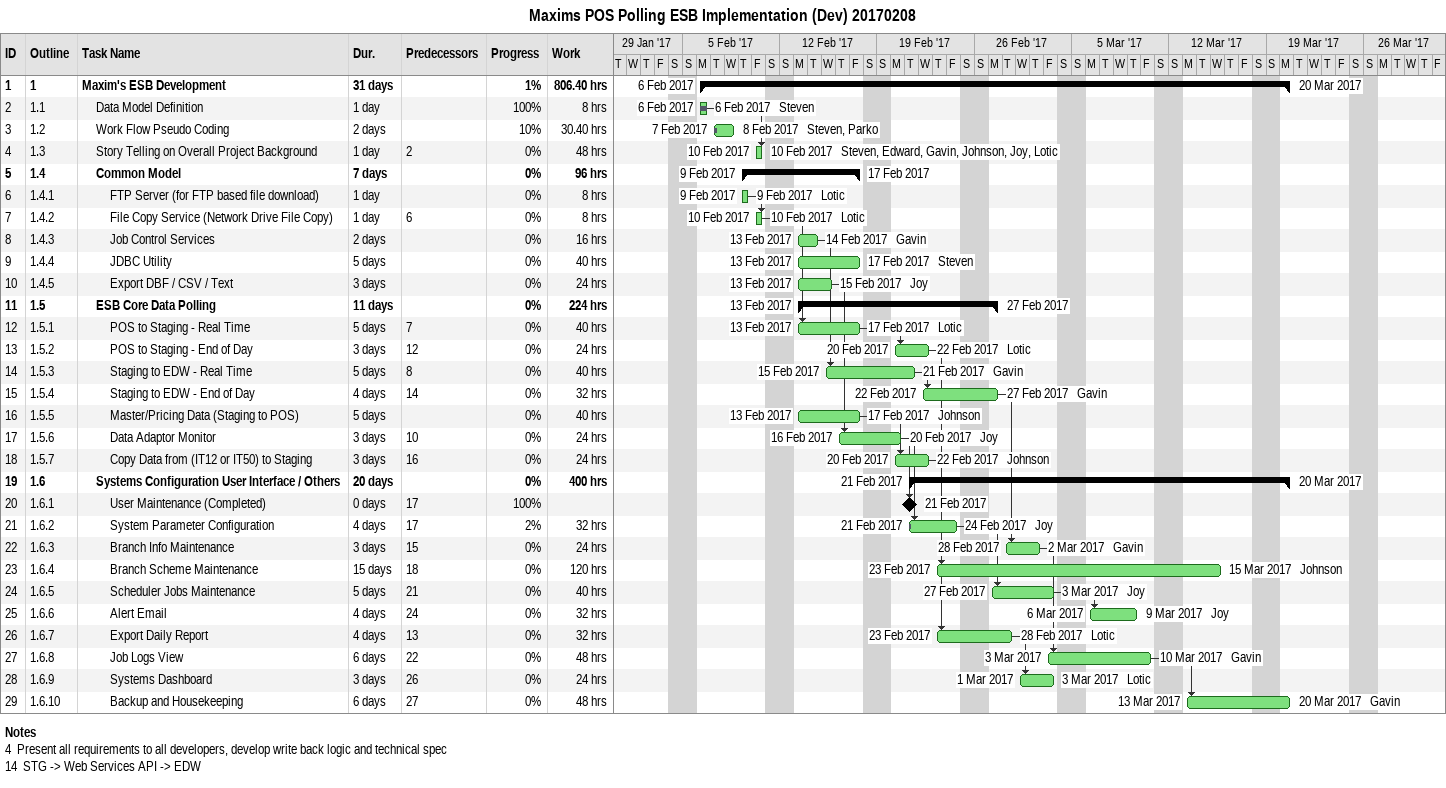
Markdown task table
Maxims POS Polling ESB Implementation (Dev) 20170208

| ID | WBS | Task | Duration | Start | Finish | Predecessors | Resources | % complete | Work (h) |
|---|---|---|---|---|---|---|---|---|---|
| 1 | 1 | **Maxim's ESB Development** | 31d | 2017-02-06 | 2017-03-20 |  |  | 1 | 806.40 |
| 2 | 1.1 | Data Model Definition | 1d | 2017-02-06 | 2017-02-06 |  | Steven | 100 | 8 |
| 3 | 1.2 | Work Flow Pseudo Coding | 2d | 2017-02-07 | 2017-02-08 |  | Steven, Parko | 10 | 30.40 |
| 4 | 1.3 | Story Telling on Overall Project Background | 1d | 2017-02-10 | 2017-02-10 | 2 | Steven, Edward, Gavin, Johnson, Joy, Lotic | 0 | 48 |
| 5 | 1.4 | **Common Model** | 7d | 2017-02-09 | 2017-02-17 |  |  | 0 | 96 |
| 6 | 1.4.1 | FTP Server (for FTP based file download) | 1d | 2017-02-09 | 2017-02-09 |  | Lotic | 0 | 8 |
| 7 | 1.4.2 | File Copy Service (Network Drive File Copy) | 1d | 2017-02-10 | 2017-02-10 | 6 | Lotic | 0 | 8 |
| 8 | 1.4.3 | Job Control Services | 2d | 2017-02-13 | 2017-02-14 |  | Gavin | 0 | 16 |
| 9 | 1.4.4 | JDBC Utility | 5d | 2017-02-13 | 2017-02-17 |  | Steven | 0 | 40 |
| 10 | 1.4.5 | Export DBF / CSV / Text | 3d | 2017-02-13 | 2017-02-15 |  | Joy | 0 | 24 |
| 11 | 1.5 | **ESB Core Data Polling** | 11d | 2017-02-13 | 2017-02-27 |  |  | 0 | 224 |
| 12 | 1.5.1 | POS to Staging - Real Time | 5d | 2017-02-13 | 2017-02-17 | 7 | Lotic | 0 | 40 |
| 13 | 1.5.2 | POS to Staging - End of Day | 3d | 2017-02-20 | 2017-02-22 | 12 | Lotic | 0 | 24 |
| 14 | 1.5.3 | Staging to EDW - Real Time | 5d | 2017-02-15 | 2017-02-21 | 8 | Gavin | 0 | 40 |
| 15 | 1.5.4 | Staging to EDW - End of Day | 4d | 2017-02-22 | 2017-02-27 | 14 | Gavin | 0 | 32 |
| 16 | 1.5.5 | Master/Pricing Data (Staging to POS) | 5d | 2017-02-13 | 2017-02-17 |  | Johnson | 0 | 40 |
| 17 | 1.5.6 | Data Adaptor Monitor | 3d | 2017-02-16 | 2017-02-20 | 10 | Joy | 0 | 24 |
| 18 | 1.5.7 | Copy Data from (IT12 or IT50) to Staging | 3d | 2017-02-20 | 2017-02-22 | 16 | Johnson | 0 | 24 |
| 19 | 1.6 | **Systems Configuration User Interface / Others** | 20d | 2017-02-21 | 2017-03-20 |  |  | 0 | 400 |
| 20 | 1.6.1 | User Maintenance (Completed) | 0d | 2017-02-21 | 2017-02-21 | 17 |  | 100 |  |
| 21 | 1.6.2 | System Parameter Configuration | 4d | 2017-02-21 | 2017-02-24 | 17 | Joy | 2 | 32 |
| 22 | 1.6.3 | Branch Info Maintenance | 3d | 2017-02-28 | 2017-03-02 | 15 | Gavin | 0 | 24 |
| 23 | 1.6.4 | Branch Scheme Maintenance | 15d | 2017-02-23 | 2017-03-15 | 18 | Johnson | 0 | 120 |
| 24 | 1.6.5 | Scheduler Jobs Maintenance | 5d | 2017-02-27 | 2017-03-03 | 21 | Joy | 0 | 40 |
| 25 | 1.6.6 | Alert Email | 4d | 2017-03-06 | 2017-03-09 | 24 | Joy | 0 | 32 |
| 26 | 1.6.7 | Export Daily Report | 4d | 2017-02-23 | 2017-02-28 | 13 | Lotic | 0 | 32 |
| 27 | 1.6.8 | Job Logs View | 6d | 2017-03-03 | 2017-03-10 | 22 | Gavin | 0 | 48 |
| 28 | 1.6.9 | Systems Dashboard | 3d | 2017-03-01 | 2017-03-03 | 26 | Lotic | 0 | 24 |
| 29 | 1.6.10 | Backup and Housekeeping | 6d | 2017-03-13 | 2017-03-20 | 27 | Gavin | 0 | 48 |

Notes
- 4: Present all requirements to all developers, develop write back logic and technical spec
- 14: STG -> Web Services API -> EDW
